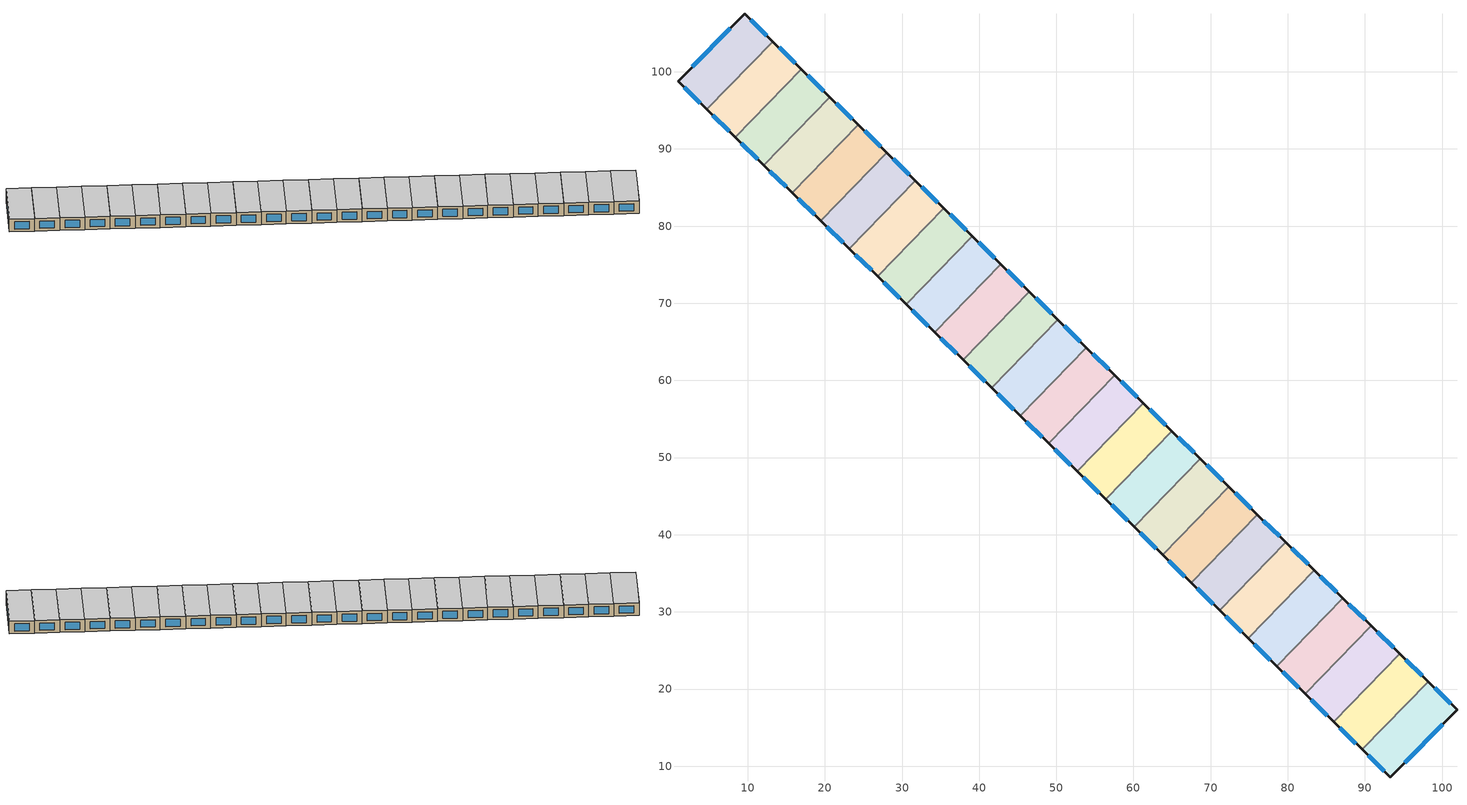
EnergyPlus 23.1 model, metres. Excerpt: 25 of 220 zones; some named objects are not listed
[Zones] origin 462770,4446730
fe584e89a999b901_F1_dwelling_0
 floor to fe584e89a999b901_F0_dwelling_0 (EU_floor_Construction): 13.28,103.93 4.68,95.12 0.97,98.75 9.6,107.52 z3
 wall outside (EU_wall_Construction): 13.28,103.93 9.6,107.52 0.97,98.75 4.68,95.12 z3:6
 wall to fe584e89a999b901_F1_dwelling_1 (EU_wall_Construction): 4.68,95.12 13.28,103.93 z3:6
 window (EU_Window_Construction): 1.76,97.97 3.88,95.9 / 7.75,105.64 2.81,100.63 / 12.49,104.7 10.39,106.75 z3.64:5.36
 ceiling to fe584e89a999b901_F2_dwelling_0 (EU_floor_Construction): 4.68,95.12 13.28,103.93 9.6,107.52 0.97,98.75 z6
fe584e89a999b901_F1_dwelling_1
 floor to fe584e89a999b901_F0_dwelling_1 (EU_floor_Construction): 16.97,100.33 8.37,91.52 4.68,95.12 13.28,103.93 z3
 wall outside (EU_wall_Construction): 4.68,95.12 8.37,91.52 / 16.97,100.33 13.28,103.93 z3:6
 wall to fe584e89a999b901_F1_dwelling_2 (EU_wall_Construction): 8.37,91.52 16.97,100.33 z3:6
 window (EU_Window_Construction): 5.47,94.35 7.58,92.29 / 16.18,101.1 14.07,103.16 z3.64:5.36
 ceiling to fe584e89a999b901_F2_dwelling_1 (EU_floor_Construction): 8.37,91.52 16.97,100.33 13.28,103.93 4.68,95.12 z6
fe584e89a999b901_F1_dwelling_10
 floor to fe584e89a999b901_F0_dwelling_10 (EU_floor_Construction): 50.21,67.86 41.61,59.06 37.92,62.66 46.52,71.47 z3
 wall outside (EU_wall_Construction): 37.92,62.66 41.61,59.06 / 50.21,67.86 46.52,71.47 z3:6
 wall to fe584e89a999b901_F1_dwelling_11 (EU_wall_Construction): 41.61,59.06 50.21,67.86 z3:6
 wall to fe584e89a999b901_F1_dwelling_9 (EU_wall_Construction): 46.52,71.47 37.92,62.66 z3:6
 window (EU_Window_Construction): 38.71,61.89 40.82,59.83 / 49.42,68.63 47.31,70.7 z3.64:5.36
 ceiling to fe584e89a999b901_F2_dwelling_10 (EU_floor_Construction): 41.61,59.06 50.21,67.86 46.52,71.47 37.92,62.66 z6
fe584e89a999b901_F1_dwelling_11
 floor to fe584e89a999b901_F0_dwelling_11 (EU_floor_Construction): 53.9,64.25 45.3,55.45 41.61,59.06 50.21,67.86 z3
 wall outside (EU_wall_Construction): 41.61,59.06 45.3,55.45 / 53.9,64.25 50.21,67.86 z3:6
 wall to fe584e89a999b901_F1_dwelling_12 (EU_wall_Construction): 45.3,55.45 53.9,64.25 z3:6
 window (EU_Window_Construction): 42.4,58.28 44.51,56.22 / 53.11,65.03 51,67.09 z3.64:5.36
 ceiling to fe584e89a999b901_F2_dwelling_11 (EU_floor_Construction): 45.3,55.45 53.9,64.25 50.21,67.86 41.61,59.06 z6
fe584e89a999b901_F1_dwelling_12
 floor to fe584e89a999b901_F0_dwelling_12 (EU_floor_Construction): 57.6,60.65 49,51.84 45.3,55.45 53.9,64.25 z3
 wall outside (EU_wall_Construction): 45.3,55.45 49,51.84 / 57.6,60.65 53.9,64.25 z3:6
 wall to fe584e89a999b901_F1_dwelling_13 (EU_wall_Construction): 49,51.84 57.6,60.65 z3:6
 window (EU_Window_Construction): 46.1,54.68 48.21,52.62 / 56.8,61.42 54.69,63.48 z3.64:5.36
 ceiling to fe584e89a999b901_F2_dwelling_12 (EU_floor_Construction): 49,51.84 57.6,60.65 53.9,64.25 45.3,55.45 z6
fe584e89a999b901_F1_dwelling_13
 floor to fe584e89a999b901_F0_dwelling_13 (EU_floor_Construction): 61.29,57.04 52.69,48.24 49,51.84 57.6,60.65 z3
 wall outside (EU_wall_Construction): 49,51.84 52.69,48.24 / 61.29,57.04 57.6,60.65 z3:6
 wall to fe584e89a999b901_F1_dwelling_14 (EU_wall_Construction): 52.69,48.24 61.29,57.04 z3:6
 window (EU_Window_Construction): 49.79,51.07 51.9,49.01 / 60.5,57.81 58.39,59.88 z3.64:5.36
 ceiling to fe584e89a999b901_F2_dwelling_13 (EU_floor_Construction): 52.69,48.24 61.29,57.04 57.6,60.65 49,51.84 z6
fe584e89a999b901_F1_dwelling_14
 floor to fe584e89a999b901_F0_dwelling_14 (EU_floor_Construction): 64.98,53.43 56.38,44.63 52.69,48.24 61.29,57.04 z3
 wall outside (EU_wall_Construction): 52.69,48.24 56.38,44.63 / 64.98,53.43 61.29,57.04 z3:6
 wall to fe584e89a999b901_F1_dwelling_15 (EU_wall_Construction): 56.38,44.63 64.98,53.43 z3:6
 window (EU_Window_Construction): 53.48,47.46 55.59,45.4 / 64.19,54.21 62.08,56.27 z3.64:5.36
 ceiling to fe584e89a999b901_F2_dwelling_14 (EU_floor_Construction): 56.38,44.63 64.98,53.43 61.29,57.04 52.69,48.24 z6
fe584e89a999b901_F1_dwelling_15
 floor to fe584e89a999b901_F0_dwelling_15 (EU_floor_Construction): 68.68,49.83 60.08,41.02 56.38,44.63 64.98,53.43 z3
 wall outside (EU_wall_Construction): 56.38,44.63 60.08,41.02 / 68.68,49.83 64.98,53.43 z3:6
 wall to fe584e89a999b901_F1_dwelling_16 (EU_wall_Construction): 60.08,41.02 68.68,49.83 z3:6
 window (EU_Window_Construction): 57.18,43.86 59.29,41.79 / 67.89,50.6 65.77,52.66 z3.64:5.36
 ceiling to fe584e89a999b901_F2_dwelling_15 (EU_floor_Construction): 60.08,41.02 68.68,49.83 64.98,53.43 56.38,44.63 z6
fe584e89a999b901_F1_dwelling_16
 floor to fe584e89a999b901_F0_dwelling_16 (EU_floor_Construction): 72.37,46.22 63.77,37.42 60.08,41.02 68.68,49.83 z3
 wall outside (EU_wall_Construction): 60.08,41.02 63.77,37.42 / 72.37,46.22 68.68,49.83 z3:6
 wall to fe584e89a999b901_F1_dwelling_17 (EU_wall_Construction): 63.77,37.42 72.37,46.22 z3:6
 window (EU_Window_Construction): 60.87,40.25 62.98,38.19 / 71.58,46.99 69.47,49.05 z3.64:5.36
 ceiling to fe584e89a999b901_F2_dwelling_16 (EU_floor_Construction): 63.77,37.42 72.37,46.22 68.68,49.83 60.08,41.02 z6
fe584e89a999b901_F1_dwelling_17
 floor to fe584e89a999b901_F0_dwelling_17 (EU_floor_Construction): 76.06,42.61 67.46,33.81 63.77,37.42 72.37,46.22 z3
 wall outside (EU_wall_Construction): 63.77,37.42 67.46,33.81 / 76.06,42.61 72.37,46.22 z3:6
 wall to fe584e89a999b901_F1_dwelling_18 (EU_wall_Construction): 67.46,33.81 76.06,42.61 z3:6
 window (EU_Window_Construction): 64.56,36.64 66.67,34.58 / 75.27,43.39 73.16,45.45 z3.64:5.36
 ceiling to fe584e89a999b901_F2_dwelling_17 (EU_floor_Construction): 67.46,33.81 76.06,42.61 72.37,46.22 63.77,37.42 z6
fe584e89a999b901_F1_dwelling_18
 floor to fe584e89a999b901_F0_dwelling_18 (EU_floor_Construction): 79.76,39.01 71.16,30.2 67.46,33.81 76.06,42.61 z3
 wall outside (EU_wall_Construction): 67.46,33.81 71.16,30.2 / 79.76,39.01 76.06,42.61 z3:6
 wall to fe584e89a999b901_F1_dwelling_19 (EU_wall_Construction): 71.16,30.2 79.76,39.01 z3:6
 window (EU_Window_Construction): 68.26,33.04 70.37,30.97 / 78.97,39.78 76.85,41.84 z3.64:5.36
 ceiling to fe584e89a999b901_F2_dwelling_18 (EU_floor_Construction): 71.16,30.2 79.76,39.01 76.06,42.61 67.46,33.81 z6
fe584e89a999b901_F1_dwelling_19
 floor to fe584e89a999b901_F0_dwelling_19 (EU_floor_Construction): 83.45,35.4 74.85,26.59 71.16,30.2 79.76,39.01 z3
 wall outside (EU_wall_Construction): 71.16,30.2 74.85,26.59 / 83.45,35.4 79.76,39.01 z3:6
 wall to fe584e89a999b901_F1_dwelling_20 (EU_wall_Construction): 74.85,26.59 83.45,35.4 z3:6
 window (EU_Window_Construction): 71.95,29.43 74.06,27.37 / 82.66,36.17 80.55,38.23 z3.64:5.36
 ceiling to fe584e89a999b901_F2_dwelling_19 (EU_floor_Construction): 74.85,26.59 83.45,35.4 79.76,39.01 71.16,30.2 z6
fe584e89a999b901_F1_dwelling_2
 floor to fe584e89a999b901_F0_dwelling_2 (EU_floor_Construction): 20.66,96.72 12.06,87.91 8.37,91.52 16.97,100.33 z3
 wall outside (EU_wall_Construction): 8.37,91.52 12.06,87.91 / 20.66,96.72 16.97,100.33 z3:6
 wall to fe584e89a999b901_F1_dwelling_3 (EU_wall_Construction): 12.06,87.91 20.66,96.72 z3:6
 window (EU_Window_Construction): 9.16,90.75 11.27,88.68 / 19.87,97.49 17.76,99.55 z3.64:5.36
 ceiling to fe584e89a999b901_F2_dwelling_2 (EU_floor_Construction): 12.06,87.91 20.66,96.72 16.97,100.33 8.37,91.52 z6
fe584e89a999b901_F1_dwelling_20
 floor to fe584e89a999b901_F0_dwelling_20 (EU_floor_Construction): 87.14,31.79 78.54,22.99 74.85,26.59 83.45,35.4 z3
 wall outside (EU_wall_Construction): 74.85,26.59 78.54,22.99 / 87.14,31.79 83.45,35.4 z3:6
 wall to fe584e89a999b901_F1_dwelling_21 (EU_wall_Construction): 78.54,22.99 87.14,31.79 z3:6
 window (EU_Window_Construction): 75.64,25.82 77.75,23.76 / 86.35,32.57 84.24,34.63 z3.64:5.36
 ceiling to fe584e89a999b901_F2_dwelling_20 (EU_floor_Construction): 78.54,22.99 87.14,31.79 83.45,35.4 74.85,26.59 z6
fe584e89a999b901_F1_dwelling_21
 floor to fe584e89a999b901_F0_dwelling_21 (EU_floor_Construction): 90.84,28.19 82.24,19.38 78.54,22.99 87.14,31.79 z3
 wall outside (EU_wall_Construction): 78.54,22.99 82.24,19.38 / 90.84,28.19 87.14,31.79 z3:6
 wall to fe584e89a999b901_F1_dwelling_22 (EU_wall_Construction): 82.24,19.38 90.84,28.19 z3:6
 window (EU_Window_Construction): 79.34,22.21 81.45,20.15 / 90.05,28.96 87.94,31.02 z3.64:5.36
 ceiling to fe584e89a999b901_F2_dwelling_21 (EU_floor_Construction): 82.24,19.38 90.84,28.19 87.14,31.79 78.54,22.99 z6
fe584e89a999b901_F1_dwelling_22
 floor to fe584e89a999b901_F0_dwelling_22 (EU_floor_Construction): 94.53,24.58 85.93,15.77 82.24,19.38 90.84,28.19 z3
 wall outside (EU_wall_Construction): 82.24,19.38 85.93,15.77 / 94.53,24.58 90.84,28.19 z3:6
 wall to fe584e89a999b901_F1_dwelling_23 (EU_wall_Construction): 85.93,15.77 94.53,24.58 z3:6
 window (EU_Window_Construction): 83.03,18.61 85.14,16.55 / 93.74,25.35 91.63,27.41 z3.64:5.36
 ceiling to fe584e89a999b901_F2_dwelling_22 (EU_floor_Construction): 85.93,15.77 94.53,24.58 90.84,28.19 82.24,19.38 z6
fe584e89a999b901_F1_dwelling_23
 floor to fe584e89a999b901_F0_dwelling_23 (EU_floor_Construction): 98.22,20.97 89.62,12.17 85.93,15.77 94.53,24.58 z3
 wall outside (EU_wall_Construction): 85.93,15.77 89.62,12.17 / 98.22,20.97 94.53,24.58 z3:6
 wall to fe584e89a999b901_F1_dwelling_24 (EU_wall_Construction): 89.62,12.17 98.22,20.97 z3:6
 window (EU_Window_Construction): 86.72,15 88.83,12.94 / 97.43,21.75 95.32,23.81 z3.64:5.36
 ceiling to fe584e89a999b901_F2_dwelling_23 (EU_floor_Construction): 89.62,12.17 98.22,20.97 94.53,24.58 85.93,15.77 z6
fe584e89a999b901_F1_dwelling_24
 floor to fe584e89a999b901_F0_dwelling_24 (EU_floor_Construction): 101.93,17.35 93.3,8.58 89.62,12.17 98.22,20.97 z3
 wall outside (EU_wall_Construction): 89.62,12.17 93.3,8.58 101.93,17.35 98.22,20.97 z3:6
 window (EU_Window_Construction): 101.14,18.12 99.02,20.2 / 95.15,10.46 100.09,15.47 / 90.41,11.4 92.51,9.35 z3.64:5.36
 ceiling to fe584e89a999b901_F2_dwelling_24 (EU_floor_Construction): 93.3,8.58 101.93,17.35 98.22,20.97 89.62,12.17 z6
fe584e89a999b901_F1_dwelling_3
 floor to fe584e89a999b901_F0_dwelling_3 (EU_floor_Construction): 24.36,93.11 15.76,84.3 12.06,87.91 20.66,96.72 z3
 wall outside (EU_wall_Construction): 12.06,87.91 15.76,84.3 / 24.36,93.11 20.66,96.72 z3:6
 wall to fe584e89a999b901_F1_dwelling_4 (EU_wall_Construction): 15.76,84.3 24.36,93.11 z3:6
 window (EU_Window_Construction): 12.85,87.14 14.96,85.08 / 23.56,93.88 21.45,95.95 z3.64:5.36
 ceiling to fe584e89a999b901_F2_dwelling_3 (EU_floor_Construction): 15.76,84.3 24.36,93.11 20.66,96.72 12.06,87.91 z6
fe584e89a999b901_F1_dwelling_4
 floor to fe584e89a999b901_F0_dwelling_4 (EU_floor_Construction): 28.05,89.5 19.45,80.7 15.76,84.3 24.36,93.11 z3
 wall outside (EU_wall_Construction): 15.76,84.3 19.45,80.7 / 28.05,89.5 24.36,93.11 z3:6
 wall to fe584e89a999b901_F1_dwelling_5 (EU_wall_Construction): 19.45,80.7 28.05,89.5 z3:6
 window (EU_Window_Construction): 16.55,83.53 18.66,81.47 / 27.26,90.28 25.15,92.34 z3.64:5.36
 ceiling to fe584e89a999b901_F2_dwelling_4 (EU_floor_Construction): 19.45,80.7 28.05,89.5 24.36,93.11 15.76,84.3 z6
fe584e89a999b901_F1_dwelling_5
 floor to fe584e89a999b901_F0_dwelling_5 (EU_floor_Construction): 31.74,85.9 23.14,77.09 19.45,80.7 28.05,89.5 z3
 wall outside (EU_wall_Construction): 19.45,80.7 23.14,77.09 / 31.74,85.9 28.05,89.5 z3:6
 wall to fe584e89a999b901_F1_dwelling_6 (EU_wall_Construction): 23.14,77.09 31.74,85.9 z3:6
 window (EU_Window_Construction): 20.24,79.93 22.35,77.86 / 30.95,86.67 28.84,88.73 z3.64:5.36
 ceiling to fe584e89a999b901_F2_dwelling_5 (EU_floor_Construction): 23.14,77.09 31.74,85.9 28.05,89.5 19.45,80.7 z6
fe584e89a999b901_F1_dwelling_6
 floor to fe584e89a999b901_F0_dwelling_6 (EU_floor_Construction): 35.44,82.29 26.84,73.48 23.14,77.09 31.74,85.9 z3
 wall outside (EU_wall_Construction): 23.14,77.09 26.84,73.48 / 35.44,82.29 31.74,85.9 z3:6
 wall to fe584e89a999b901_F1_dwelling_7 (EU_wall_Construction): 26.84,73.48 35.44,82.29 z3:6
 window (EU_Window_Construction): 23.93,76.32 26.05,74.26 / 34.64,83.06 32.53,85.12 z3.64:5.36
 ceiling to fe584e89a999b901_F2_dwelling_6 (EU_floor_Construction): 26.84,73.48 35.44,82.29 31.74,85.9 23.14,77.09 z6
fe584e89a999b901_F1_dwelling_7
 floor to fe584e89a999b901_F0_dwelling_7 (EU_floor_Construction): 39.13,78.68 30.53,69.88 26.84,73.48 35.44,82.29 z3
 wall outside (EU_wall_Construction): 26.84,73.48 30.53,69.88 / 39.13,78.68 35.44,82.29 z3:6
 wall to fe584e89a999b901_F1_dwelling_8 (EU_wall_Construction): 30.53,69.88 39.13,78.68 z3:6
 window (EU_Window_Construction): 27.63,72.71 29.74,70.65 / 38.34,79.46 36.23,81.52 z3.64:5.36
 ceiling to fe584e89a999b901_F2_dwelling_7 (EU_floor_Construction): 30.53,69.88 39.13,78.68 35.44,82.29 26.84,73.48 z6
fe584e89a999b901_F1_dwelling_8
 floor to fe584e89a999b901_F0_dwelling_8 (EU_floor_Construction): 42.82,75.08 34.22,66.27 30.53,69.88 39.13,78.68 z3
 wall outside (EU_wall_Construction): 30.53,69.88 34.22,66.27 / 42.82,75.08 39.13,78.68 z3:6
 wall to fe584e89a999b901_F1_dwelling_9 (EU_wall_Construction): 34.22,66.27 42.82,75.08 z3:6
 window (EU_Window_Construction): 31.32,69.1 33.43,67.04 / 42.03,75.85 39.92,77.91 z3.64:5.36
 ceiling to fe584e89a999b901_F2_dwelling_8 (EU_floor_Construction): 34.22,66.27 42.82,75.08 39.13,78.68 30.53,69.88 z6
fe584e89a999b901_F1_dwelling_9
 floor to fe584e89a999b901_F0_dwelling_9 (EU_floor_Construction): 46.52,71.47 37.92,62.66 34.22,66.27 42.82,75.08 z3
 wall outside (EU_wall_Construction): 34.22,66.27 37.92,62.66 / 46.52,71.47 42.82,75.08 z3:6
 window (EU_Window_Construction): 35.01,65.5 37.13,63.44 / 45.72,72.24 43.61,74.3 z3.64:5.36
 ceiling to fe584e89a999b901_F2_dwelling_9 (EU_floor_Construction): 37.92,62.66 46.52,71.47 42.82,75.08 34.22,66.27 z6
[Building]
EU S2 Campaign: North Axis=0; Terrain=City; Solar Distribution=FullExterior
[Site:Location]
Yerevan-Zvartnots.Intl.AP: Latitude=40.15; Longitude=44.383; Time Zone=4; Elevation=854
[SizingPeriod:WeatherFileDays]
AnnualSizingPeriod: Begin Month=1; Begin Day of Month=1; End Month=12; End Day of Month=31; Day of Week for Start Day=Monday; Use Weather File Daylight Saving Period=No; Use Weather File Rain and Snow Indicators=No
[MATERIAL]
EU_InternalMass_Material: Roughness=MediumRough; Thickness=0.1; Conductivity=1; Density=1800; Specific Heat=900; Thermal Absorptance=0.9; Solar Absorptance=0.7; Visible Absorptance=0.7
[MATERIAL:NOMASS] Roughness=MediumRough; Thermal Absorptance=0.9; Solar Absorptance=0.7; Visible Absorptance=0.7
Name | Thermal Resistance
EU_wall_NoMass | 1.05043
EU_floor_NoMass | 0.478065
[WINDOWMATERIAL:SIMPLEGLAZINGSYSTEM]
EU_Window_SimpleGlazing: UFactor=2.5566; Solar Heat Gain Coefficient=0.75; Visible Transmittance=0.75
[CONSTRUCTION]
EU_wall_Construction: EU_wall_NoMass
EU_floor_Construction: EU_floor_NoMass
EU_Window_Construction: EU_Window_SimpleGlazing
EU_InternalMass_Construction: EU_InternalMass_Material
[ZONE] Type=1; Multiplier=1; Ceiling Height=autocalculate; Floor Area=autocalculate; Part of Total Floor Area=Yes
Name | Volume
fe584e89a999b901_F1_dwelling_0; fe584e89a999b901_F1_dwelling_24 | 190.644
fe584e89a999b901_F1_dwelling_1 | 190.596
fe584e89a999b901_F1_dwelling_10; fe584e89a999b901_F1_dwelling_11; fe584e89a999b901_F1_dwelling_13; fe584e89a999b901_F1_dwelling_14; fe584e89a999b901_F1_dwelling_15; fe584e89a999b901_F1_dwelling_9 | 190.619
fe584e89a999b901_F1_dwelling_12 | 190.6
fe584e89a999b901_F1_dwelling_16; fe584e89a999b901_F1_dwelling_8 | 190.604
fe584e89a999b901_F1_dwelling_17; fe584e89a999b901_F1_dwelling_18; fe584e89a999b901_F1_dwelling_19; fe584e89a999b901_F1_dwelling_20; fe584e89a999b901_F1_dwelling_21; fe584e89a999b901_F1_dwelling_22; fe584e89a999b901_F1_dwelling_3; fe584e89a999b901_F1_dwelling_4; fe584e89a999b901_F1_dwelling_5; fe584e89a999b901_F1_dwelling_6; fe584e89a999b901_F1_dwelling_7 | 190.63
fe584e89a999b901_F1_dwelling_2 | 190.631
fe584e89a999b901_F1_dwelling_23 | 190.597
[INTERNALMASS] Construction=EU_InternalMass_Construction
Name | Zone or ZoneList | Surface Area
fe584e89a999b901_F1_dwelling_0_EU_InternalMass | fe584e89a999b901_F1_dwelling_0 | 63.548
fe584e89a999b901_F1_dwelling_1_EU_InternalMass | fe584e89a999b901_F1_dwelling_1 | 63.5322
fe584e89a999b901_F1_dwelling_2_EU_InternalMass | fe584e89a999b901_F1_dwelling_2 | 63.5434
fe584e89a999b901_F1_dwelling_3_EU_InternalMass | fe584e89a999b901_F1_dwelling_3 | 63.5434
fe584e89a999b901_F1_dwelling_4_EU_InternalMass | fe584e89a999b901_F1_dwelling_4 | 63.5434
fe584e89a999b901_F1_dwelling_5_EU_InternalMass | fe584e89a999b901_F1_dwelling_5 | 63.5434
fe584e89a999b901_F1_dwelling_6_EU_InternalMass | fe584e89a999b901_F1_dwelling_6 | 63.5434
fe584e89a999b901_F1_dwelling_7_EU_InternalMass | fe584e89a999b901_F1_dwelling_7 | 63.5434
fe584e89a999b901_F1_dwelling_8_EU_InternalMass | fe584e89a999b901_F1_dwelling_8 | 63.5346
fe584e89a999b901_F1_dwelling_9_EU_InternalMass | fe584e89a999b901_F1_dwelling_9 | 63.5397
fe584e89a999b901_F1_dwelling_10_EU_InternalMass | fe584e89a999b901_F1_dwelling_10 | 63.5397
fe584e89a999b901_F1_dwelling_11_EU_InternalMass | fe584e89a999b901_F1_dwelling_11 | 63.5397
fe584e89a999b901_F1_dwelling_12_EU_InternalMass | fe584e89a999b901_F1_dwelling_12 | 63.5335
fe584e89a999b901_F1_dwelling_13_EU_InternalMass | fe584e89a999b901_F1_dwelling_13 | 63.5397
fe584e89a999b901_F1_dwelling_14_EU_InternalMass | fe584e89a999b901_F1_dwelling_14 | 63.5397
fe584e89a999b901_F1_dwelling_15_EU_InternalMass | fe584e89a999b901_F1_dwelling_15 | 63.5397
fe584e89a999b901_F1_dwelling_16_EU_InternalMass | fe584e89a999b901_F1_dwelling_16 | 63.5346
fe584e89a999b901_F1_dwelling_17_EU_InternalMass | fe584e89a999b901_F1_dwelling_17 | 63.5434
fe584e89a999b901_F1_dwelling_18_EU_InternalMass | fe584e89a999b901_F1_dwelling_18 | 63.5434
fe584e89a999b901_F1_dwelling_19_EU_InternalMass | fe584e89a999b901_F1_dwelling_19 | 63.5434
fe584e89a999b901_F1_dwelling_20_EU_InternalMass | fe584e89a999b901_F1_dwelling_20 | 63.5434
fe584e89a999b901_F1_dwelling_21_EU_InternalMass | fe584e89a999b901_F1_dwelling_21 | 63.5434
fe584e89a999b901_F1_dwelling_22_EU_InternalMass | fe584e89a999b901_F1_dwelling_22 | 63.5434
fe584e89a999b901_F1_dwelling_23_EU_InternalMass | fe584e89a999b901_F1_dwelling_23 | 63.5322
fe584e89a999b901_F1_dwelling_24_EU_InternalMass | fe584e89a999b901_F1_dwelling_24 | 63.548
[OTHEREQUIPMENT] Fuel Type=Electricity; Design Level Calculation Method=Watts/Area; Power per Zone Floor Area=1; Fraction Latent=0; Fraction Radiant=0; Fraction Lost=0; Carbon Dioxide Generation Rate=0; EndUse Subcategory=EU_Step8_InternalGains
Name | Zone or ZoneList or Space or SpaceList | Schedule
EU_Step8_InternalGain_fe584e89a999b901_F1_dwelling_0_f000 | fe584e89a999b901_F1_dwelling_0 | EU_Step8_GainSchedule_fe584e89a999b901_F1_dwelling_0_f000
EU_Step8_InternalGain_fe584e89a999b901_F1_dwelling_1_f000 | fe584e89a999b901_F1_dwelling_1 | EU_Step8_GainSchedule_fe584e89a999b901_F1_dwelling_1_f000
EU_Step8_InternalGain_fe584e89a999b901_F1_dwelling_2_f000 | fe584e89a999b901_F1_dwelling_2 | EU_Step8_GainSchedule_fe584e89a999b901_F1_dwelling_2_f000
EU_Step8_InternalGain_fe584e89a999b901_F1_dwelling_3_f000 | fe584e89a999b901_F1_dwelling_3 | EU_Step8_GainSchedule_fe584e89a999b901_F1_dwelling_3_f000
EU_Step8_InternalGain_fe584e89a999b901_F1_dwelling_4_f000 | fe584e89a999b901_F1_dwelling_4 | EU_Step8_GainSchedule_fe584e89a999b901_F1_dwelling_4_f000
EU_Step8_InternalGain_fe584e89a999b901_F1_dwelling_5_f000 | fe584e89a999b901_F1_dwelling_5 | EU_Step8_GainSchedule_fe584e89a999b901_F1_dwelling_5_f000
EU_Step8_InternalGain_fe584e89a999b901_F1_dwelling_6_f000 | fe584e89a999b901_F1_dwelling_6 | EU_Step8_GainSchedule_fe584e89a999b901_F1_dwelling_6_f000
EU_Step8_InternalGain_fe584e89a999b901_F1_dwelling_7_f000 | fe584e89a999b901_F1_dwelling_7 | EU_Step8_GainSchedule_fe584e89a999b901_F1_dwelling_7_f000
EU_Step8_InternalGain_fe584e89a999b901_F1_dwelling_8_f000 | fe584e89a999b901_F1_dwelling_8 | EU_Step8_GainSchedule_fe584e89a999b901_F1_dwelling_8_f000
EU_Step8_InternalGain_fe584e89a999b901_F1_dwelling_9_f000 | fe584e89a999b901_F1_dwelling_9 | EU_Step8_GainSchedule_fe584e89a999b901_F1_dwelling_9_f000
EU_Step8_InternalGain_fe584e89a999b901_F1_dwelling_10_f000 | fe584e89a999b901_F1_dwelling_10 | EU_Step8_GainSchedule_fe584e89a999b901_F1_dwelling_10_f000
EU_Step8_InternalGain_fe584e89a999b901_F1_dwelling_11_f000 | fe584e89a999b901_F1_dwelling_11 | EU_Step8_GainSchedule_fe584e89a999b901_F1_dwelling_11_f000
EU_Step8_InternalGain_fe584e89a999b901_F1_dwelling_12_f000 | fe584e89a999b901_F1_dwelling_12 | EU_Step8_GainSchedule_fe584e89a999b901_F1_dwelling_12_f000
EU_Step8_InternalGain_fe584e89a999b901_F1_dwelling_13_f000 | fe584e89a999b901_F1_dwelling_13 | EU_Step8_GainSchedule_fe584e89a999b901_F1_dwelling_13_f000
EU_Step8_InternalGain_fe584e89a999b901_F1_dwelling_14_f000 | fe584e89a999b901_F1_dwelling_14 | EU_Step8_GainSchedule_fe584e89a999b901_F1_dwelling_14_f000
EU_Step8_InternalGain_fe584e89a999b901_F1_dwelling_15_f000 | fe584e89a999b901_F1_dwelling_15 | EU_Step8_GainSchedule_fe584e89a999b901_F1_dwelling_15_f000
EU_Step8_InternalGain_fe584e89a999b901_F1_dwelling_16_f000 | fe584e89a999b901_F1_dwelling_16 | EU_Step8_GainSchedule_fe584e89a999b901_F1_dwelling_16_f000
EU_Step8_InternalGain_fe584e89a999b901_F1_dwelling_17_f000 | fe584e89a999b901_F1_dwelling_17 | EU_Step8_GainSchedule_fe584e89a999b901_F1_dwelling_17_f000
EU_Step8_InternalGain_fe584e89a999b901_F1_dwelling_18_f000 | fe584e89a999b901_F1_dwelling_18 | EU_Step8_GainSchedule_fe584e89a999b901_F1_dwelling_18_f000
EU_Step8_InternalGain_fe584e89a999b901_F1_dwelling_19_f000 | fe584e89a999b901_F1_dwelling_19 | EU_Step8_GainSchedule_fe584e89a999b901_F1_dwelling_19_f000
EU_Step8_InternalGain_fe584e89a999b901_F1_dwelling_20_f000 | fe584e89a999b901_F1_dwelling_20 | EU_Step8_GainSchedule_fe584e89a999b901_F1_dwelling_20_f000
EU_Step8_InternalGain_fe584e89a999b901_F1_dwelling_21_f000 | fe584e89a999b901_F1_dwelling_21 | EU_Step8_GainSchedule_fe584e89a999b901_F1_dwelling_21_f000
EU_Step8_InternalGain_fe584e89a999b901_F1_dwelling_22_f000 | fe584e89a999b901_F1_dwelling_22 | EU_Step8_GainSchedule_fe584e89a999b901_F1_dwelling_22_f000
EU_Step8_InternalGain_fe584e89a999b901_F1_dwelling_23_f000 | fe584e89a999b901_F1_dwelling_23 | EU_Step8_GainSchedule_fe584e89a999b901_F1_dwelling_23_f000
EU_Step8_InternalGain_fe584e89a999b901_F1_dwelling_24_f000 | fe584e89a999b901_F1_dwelling_24 | EU_Step8_GainSchedule_fe584e89a999b901_F1_dwelling_24_f000
[ZONEVENTILATION:DESIGNFLOWRATE] Schedule=EU_AlwaysOn; Design Flow Rate Calculation Method=AirChanges/Hour; Air Changes per Hour=0.557805; Ventilation Type=Natural; Fan Pressure Rise=0; Fan Total Efficiency=1; Constant Term Coefficient=1; Temperature Term Coefficient=0; Velocity Term Coefficient=0; Velocity Squared Term Coefficient=0; Minimum Indoor Temperature=-100; Maximum Indoor Temperature=100; Delta Temperature=-100; Minimum Outdoor Temperature=-100; Maximum Outdoor Temperature=100; Maximum Wind Speed=40
Name | Zone or ZoneList or Space or SpaceList
EU_ConstantAir_fe584e89a999b901_F1_dwelling_0 | fe584e89a999b901_F1_dwelling_0
EU_ConstantAir_fe584e89a999b901_F1_dwelling_1 | fe584e89a999b901_F1_dwelling_1
EU_ConstantAir_fe584e89a999b901_F1_dwelling_2 | fe584e89a999b901_F1_dwelling_2
EU_ConstantAir_fe584e89a999b901_F1_dwelling_3 | fe584e89a999b901_F1_dwelling_3
EU_ConstantAir_fe584e89a999b901_F1_dwelling_4 | fe584e89a999b901_F1_dwelling_4
EU_ConstantAir_fe584e89a999b901_F1_dwelling_5 | fe584e89a999b901_F1_dwelling_5
EU_ConstantAir_fe584e89a999b901_F1_dwelling_6 | fe584e89a999b901_F1_dwelling_6
EU_ConstantAir_fe584e89a999b901_F1_dwelling_7 | fe584e89a999b901_F1_dwelling_7
EU_ConstantAir_fe584e89a999b901_F1_dwelling_8 | fe584e89a999b901_F1_dwelling_8
EU_ConstantAir_fe584e89a999b901_F1_dwelling_9 | fe584e89a999b901_F1_dwelling_9
EU_ConstantAir_fe584e89a999b901_F1_dwelling_10 | fe584e89a999b901_F1_dwelling_10
EU_ConstantAir_fe584e89a999b901_F1_dwelling_11 | fe584e89a999b901_F1_dwelling_11
EU_ConstantAir_fe584e89a999b901_F1_dwelling_12 | fe584e89a999b901_F1_dwelling_12
EU_ConstantAir_fe584e89a999b901_F1_dwelling_13 | fe584e89a999b901_F1_dwelling_13
EU_ConstantAir_fe584e89a999b901_F1_dwelling_14 | fe584e89a999b901_F1_dwelling_14
EU_ConstantAir_fe584e89a999b901_F1_dwelling_15 | fe584e89a999b901_F1_dwelling_15
EU_ConstantAir_fe584e89a999b901_F1_dwelling_16 | fe584e89a999b901_F1_dwelling_16
EU_ConstantAir_fe584e89a999b901_F1_dwelling_17 | fe584e89a999b901_F1_dwelling_17
EU_ConstantAir_fe584e89a999b901_F1_dwelling_18 | fe584e89a999b901_F1_dwelling_18
EU_ConstantAir_fe584e89a999b901_F1_dwelling_19 | fe584e89a999b901_F1_dwelling_19
EU_ConstantAir_fe584e89a999b901_F1_dwelling_20 | fe584e89a999b901_F1_dwelling_20
EU_ConstantAir_fe584e89a999b901_F1_dwelling_21 | fe584e89a999b901_F1_dwelling_21
EU_ConstantAir_fe584e89a999b901_F1_dwelling_22 | fe584e89a999b901_F1_dwelling_22
EU_ConstantAir_fe584e89a999b901_F1_dwelling_23 | fe584e89a999b901_F1_dwelling_23
EU_ConstantAir_fe584e89a999b901_F1_dwelling_24 | fe584e89a999b901_F1_dwelling_24
[HVACTEMPLATE:ZONE:IDEALLOADSAIRSYSTEM] System Availability Schedule=EU_AlwaysOn; Maximum Heating Supply Air Temperature=50; Minimum Cooling Supply Air Temperature=13; Maximum Heating Supply Air Humidity Ratio=0.0156; Minimum Cooling Supply Air Humidity Ratio=0.0077; Heating Limit=NoLimit; Cooling Limit=NoLimit; Heating Availability Schedule=EU_AlwaysOn; Cooling Availability Schedule=EU_CoolingOff; Dehumidification Control Type=ConstantSensibleHeatRatio; Cooling Sensible Heat Ratio=0.7; Dehumidification Setpoint=60; Humidification Control Type=None; Humidification Setpoint=30; Outdoor Air Method=None; Outdoor Air Flow Rate per Person=0.00944; Outdoor Air Flow Rate per Zone Floor Area=0; Outdoor Air Flow Rate per Zone=0; Demand Controlled Ventilation Type=None; Outdoor Air Economizer Type=NoEconomizer; Heat Recovery Type=None; Sensible Heat Recovery Effectiveness=0.7; Latent Heat Recovery Effectiveness=0.65
Name | Template Thermostat
fe584e89a999b901_F1_dwelling_0 | EU_HeatOnly_fe584e89a999b901_F1_dwelling_0
fe584e89a999b901_F1_dwelling_1 | EU_HeatOnly_fe584e89a999b901_F1_dwelling_1
fe584e89a999b901_F1_dwelling_2 | EU_HeatOnly_fe584e89a999b901_F1_dwelling_2
fe584e89a999b901_F1_dwelling_3 | EU_HeatOnly_fe584e89a999b901_F1_dwelling_3
fe584e89a999b901_F1_dwelling_4 | EU_HeatOnly_fe584e89a999b901_F1_dwelling_4
fe584e89a999b901_F1_dwelling_5 | EU_HeatOnly_fe584e89a999b901_F1_dwelling_5
fe584e89a999b901_F1_dwelling_6 | EU_HeatOnly_fe584e89a999b901_F1_dwelling_6
fe584e89a999b901_F1_dwelling_7 | EU_HeatOnly_fe584e89a999b901_F1_dwelling_7
fe584e89a999b901_F1_dwelling_8 | EU_HeatOnly_fe584e89a999b901_F1_dwelling_8
fe584e89a999b901_F1_dwelling_9 | EU_HeatOnly_fe584e89a999b901_F1_dwelling_9
fe584e89a999b901_F1_dwelling_10 | EU_HeatOnly_fe584e89a999b901_F1_dwelling_10
fe584e89a999b901_F1_dwelling_11 | EU_HeatOnly_fe584e89a999b901_F1_dwelling_11
fe584e89a999b901_F1_dwelling_12 | EU_HeatOnly_fe584e89a999b901_F1_dwelling_12
fe584e89a999b901_F1_dwelling_13 | EU_HeatOnly_fe584e89a999b901_F1_dwelling_13
fe584e89a999b901_F1_dwelling_14 | EU_HeatOnly_fe584e89a999b901_F1_dwelling_14
fe584e89a999b901_F1_dwelling_15 | EU_HeatOnly_fe584e89a999b901_F1_dwelling_15
fe584e89a999b901_F1_dwelling_16 | EU_HeatOnly_fe584e89a999b901_F1_dwelling_16
fe584e89a999b901_F1_dwelling_17 | EU_HeatOnly_fe584e89a999b901_F1_dwelling_17
fe584e89a999b901_F1_dwelling_18 | EU_HeatOnly_fe584e89a999b901_F1_dwelling_18
fe584e89a999b901_F1_dwelling_19 | EU_HeatOnly_fe584e89a999b901_F1_dwelling_19
fe584e89a999b901_F1_dwelling_20 | EU_HeatOnly_fe584e89a999b901_F1_dwelling_20
fe584e89a999b901_F1_dwelling_21 | EU_HeatOnly_fe584e89a999b901_F1_dwelling_21
fe584e89a999b901_F1_dwelling_22 | EU_HeatOnly_fe584e89a999b901_F1_dwelling_22
fe584e89a999b901_F1_dwelling_23 | EU_HeatOnly_fe584e89a999b901_F1_dwelling_23
fe584e89a999b901_F1_dwelling_24 | EU_HeatOnly_fe584e89a999b901_F1_dwelling_24
[SIZING:ZONE] Zone Cooling Design Supply Air Temperature Input Method=SupplyAirTemperature; Zone Cooling Design Supply Air Temperature=13; Zone Heating Design Supply Air Temperature Input Method=SupplyAirTemperature; Zone Heating Design Supply Air Temperature=50; Zone Cooling Design Supply Air Humidity Ratio=0.008; Zone Heating Design Supply Air Humidity Ratio=0.008; Cooling Design Air Flow Method=DesignDay; Cooling Design Air Flow Rate=0; Cooling Minimum Air Flow per Zone Floor Area=0.000762; Cooling Minimum Air Flow=0; Cooling Minimum Air Flow Fraction=0.2; Heating Design Air Flow Method=DesignDay; Heating Design Air Flow Rate=0; Heating Maximum Air Flow per Zone Floor Area=0.002032; Heating Maximum Air Flow=0.141576; Heating Maximum Air Flow Fraction=0.3; Account for Dedicated Outdoor Air System=No; Dedicated Outdoor Air System Control Strategy=NeutralSupplyAir; Dedicated Outdoor Air Low Setpoint Temperature for Design=autosize; Dedicated Outdoor Air High Setpoint Temperature for Design=autosize; Zone Load Sizing Method=Sensible Load Only No Latent Load; Zone Latent Cooling Design Supply Air Humidity Ratio Input Method=HumidityRatioDifference; Zone Cooling Design Supply Air Humidity Ratio Difference=0.005; Zone Latent Heating Design Supply Air Humidity Ratio Input Method=HumidityRatioDifference; Zone Humidification Design Supply Air Humidity Ratio Difference=0.005
fe584e89a999b901_F1_dwelling_0; fe584e89a999b901_F1_dwelling_1; fe584e89a999b901_F1_dwelling_2; fe584e89a999b901_F1_dwelling_3; fe584e89a999b901_F1_dwelling_4; fe584e89a999b901_F1_dwelling_5; fe584e89a999b901_F1_dwelling_6; fe584e89a999b901_F1_dwelling_7; fe584e89a999b901_F1_dwelling_8; fe584e89a999b901_F1_dwelling_9; fe584e89a999b901_F1_dwelling_10; fe584e89a999b901_F1_dwelling_11; fe584e89a999b901_F1_dwelling_12; fe584e89a999b901_F1_dwelling_13; fe584e89a999b901_F1_dwelling_14; fe584e89a999b901_F1_dwelling_15; fe584e89a999b901_F1_dwelling_16; fe584e89a999b901_F1_dwelling_17; fe584e89a999b901_F1_dwelling_18; fe584e89a999b901_F1_dwelling_19; fe584e89a999b901_F1_dwelling_20; fe584e89a999b901_F1_dwelling_21; fe584e89a999b901_F1_dwelling_22; fe584e89a999b901_F1_dwelling_23; fe584e89a999b901_F1_dwelling_24
[SCHEDULE:CONSTANT]
Name | Hourly Value
EU_AlwaysOn | 1
EU_CoolingOff | 0
[SCHEDULE:FILE] Column Number=1; Rows to Skip at Top=0; Number of Hours of Data=8760; Column Separator=Comma; Interpolate to Timestep=No; Minutes per Item=60; Adjust Schedule for Daylight Savings=Yes
Name | File
EU_Step8_GainSchedule_fe584e89a999b901_F1_dwelling_0_f000 | ../../schedules/fe584e89a999b901/fe584e89a999b901_F1_dwelling_0_f000_gain.csv
EU_Step8_GainSchedule_fe584e89a999b901_F1_dwelling_1_f000 | ../../schedules/fe584e89a999b901/fe584e89a999b901_F1_dwelling_1_f000_gain.csv
EU_Step8_GainSchedule_fe584e89a999b901_F1_dwelling_2_f000 | ../../schedules/fe584e89a999b901/fe584e89a999b901_F1_dwelling_2_f000_gain.csv
EU_Step8_GainSchedule_fe584e89a999b901_F1_dwelling_3_f000 | ../../schedules/fe584e89a999b901/fe584e89a999b901_F1_dwelling_3_f000_gain.csv
EU_Step8_GainSchedule_fe584e89a999b901_F1_dwelling_4_f000 | ../../schedules/fe584e89a999b901/fe584e89a999b901_F1_dwelling_4_f000_gain.csv
EU_Step8_GainSchedule_fe584e89a999b901_F1_dwelling_5_f000 | ../../schedules/fe584e89a999b901/fe584e89a999b901_F1_dwelling_5_f000_gain.csv
EU_Step8_GainSchedule_fe584e89a999b901_F1_dwelling_6_f000 | ../../schedules/fe584e89a999b901/fe584e89a999b901_F1_dwelling_6_f000_gain.csv
EU_Step8_GainSchedule_fe584e89a999b901_F1_dwelling_7_f000 | ../../schedules/fe584e89a999b901/fe584e89a999b901_F1_dwelling_7_f000_gain.csv
EU_Step8_GainSchedule_fe584e89a999b901_F1_dwelling_8_f000 | ../../schedules/fe584e89a999b901/fe584e89a999b901_F1_dwelling_8_f000_gain.csv
EU_Step8_GainSchedule_fe584e89a999b901_F1_dwelling_9_f000 | ../../schedules/fe584e89a999b901/fe584e89a999b901_F1_dwelling_9_f000_gain.csv
EU_Step8_GainSchedule_fe584e89a999b901_F1_dwelling_10_f000 | ../../schedules/fe584e89a999b901/fe584e89a999b901_F1_dwelling_10_f000_gain.csv
EU_Step8_GainSchedule_fe584e89a999b901_F1_dwelling_11_f000 | ../../schedules/fe584e89a999b901/fe584e89a999b901_F1_dwelling_11_f000_gain.csv
EU_Step8_GainSchedule_fe584e89a999b901_F1_dwelling_12_f000 | ../../schedules/fe584e89a999b901/fe584e89a999b901_F1_dwelling_12_f000_gain.csv
EU_Step8_GainSchedule_fe584e89a999b901_F1_dwelling_13_f000 | ../../schedules/fe584e89a999b901/fe584e89a999b901_F1_dwelling_13_f000_gain.csv
EU_Step8_GainSchedule_fe584e89a999b901_F1_dwelling_14_f000 | ../../schedules/fe584e89a999b901/fe584e89a999b901_F1_dwelling_14_f000_gain.csv
EU_Step8_GainSchedule_fe584e89a999b901_F1_dwelling_15_f000 | ../../schedules/fe584e89a999b901/fe584e89a999b901_F1_dwelling_15_f000_gain.csv
EU_Step8_GainSchedule_fe584e89a999b901_F1_dwelling_16_f000 | ../../schedules/fe584e89a999b901/fe584e89a999b901_F1_dwelling_16_f000_gain.csv
EU_Step8_GainSchedule_fe584e89a999b901_F1_dwelling_17_f000 | ../../schedules/fe584e89a999b901/fe584e89a999b901_F1_dwelling_17_f000_gain.csv
EU_Step8_GainSchedule_fe584e89a999b901_F1_dwelling_18_f000 | ../../schedules/fe584e89a999b901/fe584e89a999b901_F1_dwelling_18_f000_gain.csv
EU_Step8_GainSchedule_fe584e89a999b901_F1_dwelling_19_f000 | ../../schedules/fe584e89a999b901/fe584e89a999b901_F1_dwelling_19_f000_gain.csv
EU_Step8_GainSchedule_fe584e89a999b901_F1_dwelling_20_f000 | ../../schedules/fe584e89a999b901/fe584e89a999b901_F1_dwelling_20_f000_gain.csv
EU_Step8_GainSchedule_fe584e89a999b901_F1_dwelling_21_f000 | ../../schedules/fe584e89a999b901/fe584e89a999b901_F1_dwelling_21_f000_gain.csv
EU_Step8_GainSchedule_fe584e89a999b901_F1_dwelling_22_f000 | ../../schedules/fe584e89a999b901/fe584e89a999b901_F1_dwelling_22_f000_gain.csv
EU_Step8_GainSchedule_fe584e89a999b901_F1_dwelling_23_f000 | ../../schedules/fe584e89a999b901/fe584e89a999b901_F1_dwelling_23_f000_gain.csv
EU_Step8_GainSchedule_fe584e89a999b901_F1_dwelling_24_f000 | ../../schedules/fe584e89a999b901/fe584e89a999b901_F1_dwelling_24_f000_gain.csv
